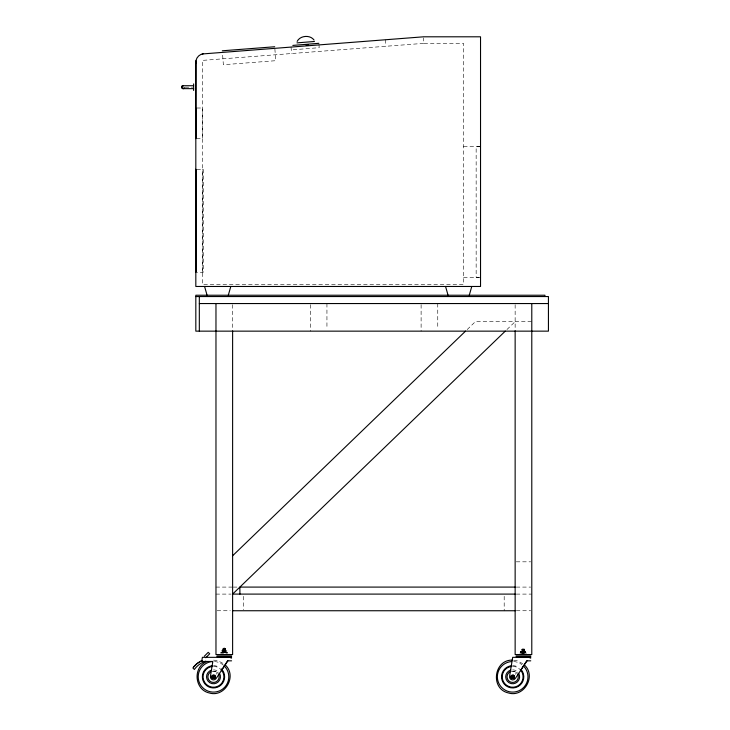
<?xml version="1.0" encoding="UTF-8"?>
<svg xmlns="http://www.w3.org/2000/svg" width="730" height="730" viewBox="0 0 730 730"><rect width="100%" height="100%" fill="white"/><g stroke="black" fill="none" stroke-linecap="round" stroke-linejoin="round"><path stroke-width="0.55" stroke-dasharray="3.65 2.74" d="M202.393 272.272L202.393 169.342M215.998 674.319L218.261 672.047M515.161 674.319L517.433 672.047M467.182 329.568L475.385 321.629L531.787 321.656M506.948 329.549L515.143 321.629M226.492 652.419L226.875 650.822L226.163 650.612L225.46 650.822L225.095 652.994L223.015 652.994L222.65 650.822L221.947 650.612L221.245 650.822L221.619 652.419M524.268 651.927L524.614 653.313L521.831 653.313L521.813 651.425L521.111 651.206L520.408 651.425L520.408 652.803L524.614 651.68L521.831 651.197L524.268 650.959L524.268 650.476L522.178 650.476L522.178 650.959M225.095 651.324L225.807 652.364L226.875 652.2L221.245 652.2L225.451 651.087L223.015 650.841L223.015 650.357L225.095 650.357L225.451 651.233L223.152 651.516L222.668 652.419M223.015 650.357L223.015 649.873L225.451 649.6L222.668 649.116L225.451 648.632L223.015 648.386L223.015 648.87M524.268 650.476L524.268 649.955L521.831 649.709L524.268 649.472L524.268 649.955M223.015 649.873L223.015 649.353M225.095 649.353L225.095 648.87M223.015 651.324L223.015 650.841M225.095 650.357L225.095 649.873M522.178 649.472L522.178 648.988L524.268 648.988L524.268 649.472M522.178 650.476L522.178 649.955M522.178 651.927L522.178 651.443M524.268 651.443L524.268 650.959M223.152 651.516L222.668 650.612M224.968 651.516L225.451 652.419M521.831 653.021L524.614 652.948L524.131 652.118L521.831 651.835L522.315 651.561L521.831 651.206M521.831 652.948L522.315 652.118M524.614 651.206L524.131 652.118M525.664 653.021L525.664 651.206L520.408 651.425L525.691 651.269L524.633 651.425L524.633 652.803L525.691 652.958L520.755 652.958M225.46 652.2L222.65 652.2M293.177 49.777L319.211 47.678L318.946 44.402M423.592 43.371L202.383 60.398L202.393 284.417L463.587 284.417L463.587 43.371L423.592 43.371L423.582 37.896M185.091 87.18L192.565 87.18M196.908 108.013L202.383 108.013L202.393 138.673L196.918 138.673M463.587 146.301L480.532 146.301M480.532 146.739L476.152 146.739L476.152 277.272L479.437 277.272M196.89 169.342L203.268 169.342L203.278 272.272L196.89 272.272M463.587 277.71L480.532 277.71M516.247 561.817L530.673 561.817M215.97 587.093L232.614 587.093M233.271 587.093L237.661 587.093M516.247 587.093L530.673 587.093M215.97 594.101L231.1 594.101M516.247 594.101L531.787 594.101M217.075 610.745L230.315 610.745M516.329 610.745L530.683 610.745M222.668 648.632L225.451 648.632M222.668 649.116L225.451 649.116M521.831 649.226L524.614 649.226M222.668 649.6L225.451 649.6M521.831 649.709L524.614 649.709M222.668 650.12L225.451 650.12M521.831 650.193L524.614 650.193M222.668 650.686L225.387 650.649M521.831 650.713L524.614 650.713M222.668 651.087L225.451 651.087M222.668 651.233L225.451 651.233M521.831 651.279L524.614 651.279M222.668 651.607L225.451 651.607M521.831 651.68L524.614 651.68M222.668 651.79L225.451 651.79M521.831 651.835L524.614 651.835M521.831 652.2L524.614 652.2M521.831 652.392L524.614 652.392M222.668 652.72L225.451 652.72M521.831 652.757L524.614 652.757M519.815 653.067L526.713 653.067M513.756 660.267L516.995 660.696L522.744 663.689M213.507 660.121L217.823 660.696L223.581 663.689M385.358 39.739L385.86 46.291M291.042 46.985L291.553 53.536M274.872 48.901L275.776 60.69L223.371 64.724L222.55 54.011M523.465 649.682L523.465 653.578M515.143 304.693L515.143 329.768M504.193 596.319L504.193 610.745M437.754 303.552L437.754 328.938M421.11 304.656L421.11 331.146M326.94 303.552L326.94 328.938M310.286 304.656L310.286 331.146M243.565 596.319L243.565 609.641M232.614 304.693L232.614 329.768M224.101 647.601L224.101 653.158M512.67 666.38A10.43 10.43 0 0 1 519.377 668.826M512.67 669.857A6.953 6.953 0 0 1 517.588 671.901M512.679 671.18A5.621 5.621 0 0 1 517.543 673.991M512.67 665.687A11.123 11.123 0 0 1 518.236 667.183M513.674 661.544A15.294 15.294 0 0 1 521.986 664.683M511.228 671.39A5.621 5.621 0 0 1 516.648 672.85M213.507 666.38A10.43 10.43 0 0 1 220.204 668.826M213.498 669.857A6.953 6.953 0 0 1 218.416 671.901M213.516 671.18A5.621 5.621 0 0 1 218.379 673.991M213.507 665.687A11.123 11.123 0 0 1 219.064 667.183M214.501 661.544A15.294 15.294 0 0 1 223.59 665.322M212.056 671.39A5.621 5.621 0 0 1 217.485 672.85M221.591 650.667L226.875 650.822L221.619 650.612M227.55 652.465L220.643 652.465L220.643 653.158L227.55 653.158L227.55 652.465"/><path stroke-width="1.09" d="M195.822 61.822L195.822 286.47L480.532 286.47L480.532 36.801L423.592 36.801L202.201 53.974M195.968 60.709L195.822 138.673L195.813 108.013M214.912 677.814C216.6 673.197 210.623 677.486 213.753 678.535C215.569 678.343 215.697 675.505 213.945 675.131M514.075 677.814C515.763 673.197 509.786 677.486 512.925 678.535C514.741 678.343 514.869 675.505 513.117 675.131M228.307 295.23L230.799 286.47M469.28 295.23L471.772 286.47M297.165 41.382C300.076 35.442 310.204 34.62 314.028 40.031M221.309 670.706L227.587 660.823L231.583 660.832M520.481 670.706L523.447 665.787M227.888 660.823L216.208 678.38A3.13 3.13 0 0 1 210.477 675.998L212.841 661.462L201.708 661.453L202.383 657.338L231.583 657.356M524.021 664.93L526.75 660.823L530.756 660.832M527.051 660.823L515.371 678.38A3.13 3.13 0 0 1 509.64 675.998L512.679 657.338L530.756 657.356M184.298 87.91C182.6 90.438 180 85.93 183.029 85.72L193.632 85.72M193.596 667.038L196.954 663.643L202.055 660.559A21.672 21.672 0 0 0 192.884 667.996L194.353 669.465A21.909 21.909 0 0 1 205.769 661.216M184.234 88.02C181.998 90.566 180.237 85.036 183.522 85.812M204.3 656.261L208.232 652.328L209.711 653.806L205.769 657.739M232.614 555.767L465.539 331.119M505.315 331.101L232.614 594.101L515.143 594.101M214.511 678.207L212.631 678.316A1.761 1.761 0 0 1 211.919 676.007A1.761 1.761 0 0 1 214.191 675.186A1.761 1.761 0 0 1 215.131 677.413A1.788 1.788 0 0 1 212.841 678.444A1.788 1.788 0 0 1 211.791 676.153L215.131 677.413M513.683 678.207L511.794 678.316A1.761 1.761 0 0 1 511.082 676.007A1.761 1.761 0 0 1 513.354 675.186A1.761 1.761 0 0 1 514.303 677.413A1.788 1.788 0 0 1 512.004 678.444A1.788 1.788 0 0 1 510.964 676.153L514.294 677.413M207.174 661.517C192.665 666.453 194.244 689.686 209.163 692.925C224.813 697.898 237.414 676.099 225.305 665.021M512.67 660.121C493.891 659.272 489.976 688.864 508.336 692.925C523.985 697.898 536.587 676.099 524.468 665.021M296.982 42.878L314.447 41.473M292.83 45.406L318.864 43.316M305.934 44.922L308.498 44.722M222.303 50.79L274.708 46.757M182.911 88.64L193.632 88.64M195.822 296.544L548.431 296.544L548.431 331.146L195.822 331.146L195.822 295.23L544.927 295.23L544.927 296.544M199.326 303.552L548.431 303.552M515.143 587.093L239.851 587.093L239.933 594.101M232.523 610.745L515.225 610.745M216.983 655.951L231.593 655.951M516.156 655.951L530.756 655.951M216.983 656.644L231.593 656.644M516.156 656.644L530.756 656.644M530.053 658.049L530.756 658.049M230.89 658.049L231.583 658.049M445.565 286.47L448.056 295.23M204.582 286.47L207.074 295.23M531.787 303.552L531.787 654.555L515.143 654.555L515.143 330.763M232.614 330.909L232.614 654.555L215.97 654.555L215.97 303.552M199.326 296.544L199.326 331.146M193.623 83.895L193.623 90.465M523.492 665.997A15.294 15.294 0 0 1 520.59 689.896A15.294 15.294 0 0 1 498.07 681.4A15.294 15.294 0 0 1 511.675 661.544M518.692 673.334A6.953 6.953 0 0 1 515.599 683.116A6.953 6.953 0 0 1 506.127 679.183A6.953 6.953 0 0 1 510.872 670.094M517.543 674.018A5.621 5.621 0 0 1 515.48 681.692A5.621 5.621 0 0 1 507.806 679.63A5.621 5.621 0 0 1 509.868 671.956M521.193 669.665A11.123 11.123 0 0 1 517.935 686.611A11.123 11.123 0 0 1 502.003 679.995A11.123 11.123 0 0 1 511.703 665.723M520.043 669.437A10.43 10.43 0 0 1 518.136 685.689A10.43 10.43 0 0 1 502.76 680.086A10.43 10.43 0 0 1 511.767 666.417M224.32 665.997A15.294 15.294 0 0 1 221.427 689.896A15.294 15.294 0 0 1 198.907 681.4A15.294 15.294 0 0 1 212.512 661.544M219.52 673.334A6.953 6.953 0 0 1 216.436 683.116A6.953 6.953 0 0 1 206.964 679.183A6.953 6.953 0 0 1 211.7 670.094M218.379 674.018A5.621 5.621 0 0 1 216.317 681.692A5.621 5.621 0 0 1 208.643 679.63A5.621 5.621 0 0 1 210.696 671.956M221.373 668.945A11.123 11.123 0 0 1 219.329 686.282A11.123 11.123 0 0 1 202.931 680.305A11.123 11.123 0 0 1 212.539 665.723M220.88 669.437A10.43 10.43 0 0 1 218.964 685.689A10.43 10.43 0 0 1 203.597 680.086A10.43 10.43 0 0 1 212.594 666.417M195.813 63.108A8.787 8.787 0 0 1 203.369 53.728M195.822 169.342L195.822 272.272L195.822 169.342"/></g></svg>
